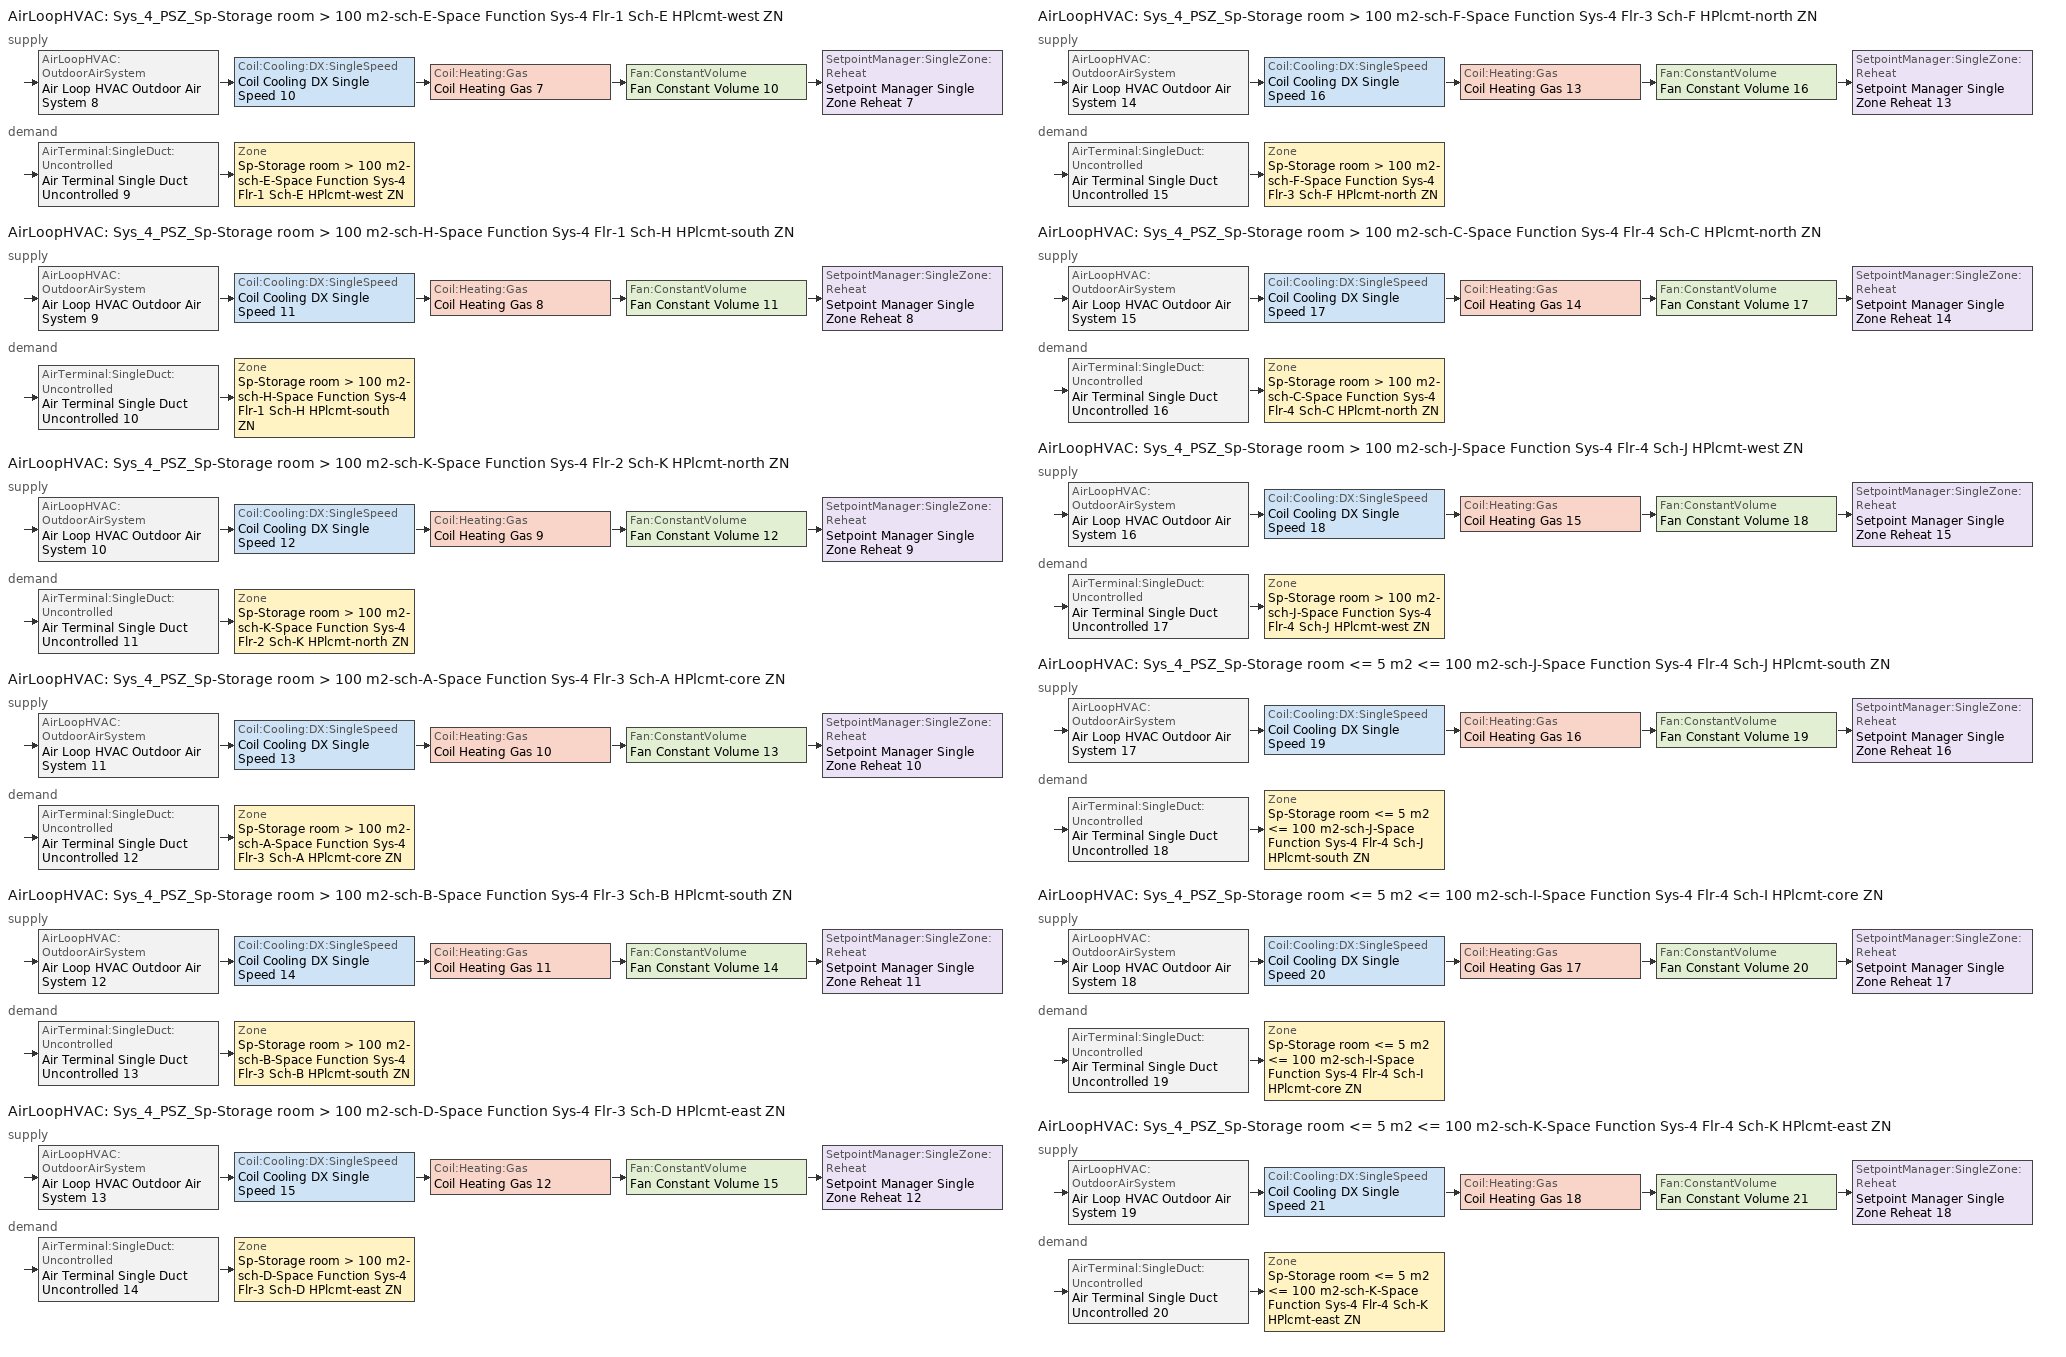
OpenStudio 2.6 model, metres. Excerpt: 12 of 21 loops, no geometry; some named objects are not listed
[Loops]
AirLoopHVAC 'Sys_4_PSZ_Sp-Storage room > 100 m2-sch-E-Space Function Sys-4 Flr-1 Sch-E HPlcmt-west ZN'
 supply: AirLoopHVAC:OutdoorAirSystem 'Air Loop HVAC Outdoor Air System 8' > Coil:Cooling:DX:SingleSpeed 'Coil Cooling DX Single Speed 10' > Coil:Heating:Gas 'Coil Heating Gas 7' > Fan:ConstantVolume 'Fan Constant Volume 10' > SetpointManager:SingleZone:Reheat 'Setpoint Manager Single Zone Reheat 7'
 demand: AirTerminal:SingleDuct:Uncontrolled 'Air Terminal Single Duct Uncontrolled 9' > Zone 'Sp-Storage room > 100 m2-sch-E-Space Function Sys-4 Flr-1 Sch-E HPlcmt-west ZN'
AirLoopHVAC 'Sys_4_PSZ_Sp-Storage room > 100 m2-sch-H-Space Function Sys-4 Flr-1 Sch-H HPlcmt-south ZN'
 supply: AirLoopHVAC:OutdoorAirSystem 'Air Loop HVAC Outdoor Air System 9' > Coil:Cooling:DX:SingleSpeed 'Coil Cooling DX Single Speed 11' > Coil:Heating:Gas 'Coil Heating Gas 8' > Fan:ConstantVolume 'Fan Constant Volume 11' > SetpointManager:SingleZone:Reheat 'Setpoint Manager Single Zone Reheat 8'
 demand: AirTerminal:SingleDuct:Uncontrolled 'Air Terminal Single Duct Uncontrolled 10' > Zone 'Sp-Storage room > 100 m2-sch-H-Space Function Sys-4 Flr-1 Sch-H HPlcmt-south ZN'
AirLoopHVAC 'Sys_4_PSZ_Sp-Storage room > 100 m2-sch-K-Space Function Sys-4 Flr-2 Sch-K HPlcmt-north ZN'
 supply: AirLoopHVAC:OutdoorAirSystem 'Air Loop HVAC Outdoor Air System 10' > Coil:Cooling:DX:SingleSpeed 'Coil Cooling DX Single Speed 12' > Coil:Heating:Gas 'Coil Heating Gas 9' > Fan:ConstantVolume 'Fan Constant Volume 12' > SetpointManager:SingleZone:Reheat 'Setpoint Manager Single Zone Reheat 9'
 demand: AirTerminal:SingleDuct:Uncontrolled 'Air Terminal Single Duct Uncontrolled 11' > Zone 'Sp-Storage room > 100 m2-sch-K-Space Function Sys-4 Flr-2 Sch-K HPlcmt-north ZN'
AirLoopHVAC 'Sys_4_PSZ_Sp-Storage room > 100 m2-sch-A-Space Function Sys-4 Flr-3 Sch-A HPlcmt-core ZN'
 supply: AirLoopHVAC:OutdoorAirSystem 'Air Loop HVAC Outdoor Air System 11' > Coil:Cooling:DX:SingleSpeed 'Coil Cooling DX Single Speed 13' > Coil:Heating:Gas 'Coil Heating Gas 10' > Fan:ConstantVolume 'Fan Constant Volume 13' > SetpointManager:SingleZone:Reheat 'Setpoint Manager Single Zone Reheat 10'
 demand: AirTerminal:SingleDuct:Uncontrolled 'Air Terminal Single Duct Uncontrolled 12' > Zone 'Sp-Storage room > 100 m2-sch-A-Space Function Sys-4 Flr-3 Sch-A HPlcmt-core ZN'
AirLoopHVAC 'Sys_4_PSZ_Sp-Storage room > 100 m2-sch-B-Space Function Sys-4 Flr-3 Sch-B HPlcmt-south ZN'
 supply: AirLoopHVAC:OutdoorAirSystem 'Air Loop HVAC Outdoor Air System 12' > Coil:Cooling:DX:SingleSpeed 'Coil Cooling DX Single Speed 14' > Coil:Heating:Gas 'Coil Heating Gas 11' > Fan:ConstantVolume 'Fan Constant Volume 14' > SetpointManager:SingleZone:Reheat 'Setpoint Manager Single Zone Reheat 11'
 demand: AirTerminal:SingleDuct:Uncontrolled 'Air Terminal Single Duct Uncontrolled 13' > Zone 'Sp-Storage room > 100 m2-sch-B-Space Function Sys-4 Flr-3 Sch-B HPlcmt-south ZN'
AirLoopHVAC 'Sys_4_PSZ_Sp-Storage room > 100 m2-sch-D-Space Function Sys-4 Flr-3 Sch-D HPlcmt-east ZN'
 supply: AirLoopHVAC:OutdoorAirSystem 'Air Loop HVAC Outdoor Air System 13' > Coil:Cooling:DX:SingleSpeed 'Coil Cooling DX Single Speed 15' > Coil:Heating:Gas 'Coil Heating Gas 12' > Fan:ConstantVolume 'Fan Constant Volume 15' > SetpointManager:SingleZone:Reheat 'Setpoint Manager Single Zone Reheat 12'
 demand: AirTerminal:SingleDuct:Uncontrolled 'Air Terminal Single Duct Uncontrolled 14' > Zone 'Sp-Storage room > 100 m2-sch-D-Space Function Sys-4 Flr-3 Sch-D HPlcmt-east ZN'
AirLoopHVAC 'Sys_4_PSZ_Sp-Storage room > 100 m2-sch-F-Space Function Sys-4 Flr-3 Sch-F HPlcmt-north ZN'
 supply: AirLoopHVAC:OutdoorAirSystem 'Air Loop HVAC Outdoor Air System 14' > Coil:Cooling:DX:SingleSpeed 'Coil Cooling DX Single Speed 16' > Coil:Heating:Gas 'Coil Heating Gas 13' > Fan:ConstantVolume 'Fan Constant Volume 16' > SetpointManager:SingleZone:Reheat 'Setpoint Manager Single Zone Reheat 13'
 demand: AirTerminal:SingleDuct:Uncontrolled 'Air Terminal Single Duct Uncontrolled 15' > Zone 'Sp-Storage room > 100 m2-sch-F-Space Function Sys-4 Flr-3 Sch-F HPlcmt-north ZN'
AirLoopHVAC 'Sys_4_PSZ_Sp-Storage room > 100 m2-sch-C-Space Function Sys-4 Flr-4 Sch-C HPlcmt-north ZN'
 supply: AirLoopHVAC:OutdoorAirSystem 'Air Loop HVAC Outdoor Air System 15' > Coil:Cooling:DX:SingleSpeed 'Coil Cooling DX Single Speed 17' > Coil:Heating:Gas 'Coil Heating Gas 14' > Fan:ConstantVolume 'Fan Constant Volume 17' > SetpointManager:SingleZone:Reheat 'Setpoint Manager Single Zone Reheat 14'
 demand: AirTerminal:SingleDuct:Uncontrolled 'Air Terminal Single Duct Uncontrolled 16' > Zone 'Sp-Storage room > 100 m2-sch-C-Space Function Sys-4 Flr-4 Sch-C HPlcmt-north ZN'
AirLoopHVAC 'Sys_4_PSZ_Sp-Storage room > 100 m2-sch-J-Space Function Sys-4 Flr-4 Sch-J HPlcmt-west ZN'
 supply: AirLoopHVAC:OutdoorAirSystem 'Air Loop HVAC Outdoor Air System 16' > Coil:Cooling:DX:SingleSpeed 'Coil Cooling DX Single Speed 18' > Coil:Heating:Gas 'Coil Heating Gas 15' > Fan:ConstantVolume 'Fan Constant Volume 18' > SetpointManager:SingleZone:Reheat 'Setpoint Manager Single Zone Reheat 15'
 demand: AirTerminal:SingleDuct:Uncontrolled 'Air Terminal Single Duct Uncontrolled 17' > Zone 'Sp-Storage room > 100 m2-sch-J-Space Function Sys-4 Flr-4 Sch-J HPlcmt-west ZN'
AirLoopHVAC 'Sys_4_PSZ_Sp-Storage room <= 5 m2 <= 100 m2-sch-J-Space Function Sys-4 Flr-4 Sch-J HPlcmt-south ZN'
 supply: AirLoopHVAC:OutdoorAirSystem 'Air Loop HVAC Outdoor Air System 17' > Coil:Cooling:DX:SingleSpeed 'Coil Cooling DX Single Speed 19' > Coil:Heating:Gas 'Coil Heating Gas 16' > Fan:ConstantVolume 'Fan Constant Volume 19' > SetpointManager:SingleZone:Reheat 'Setpoint Manager Single Zone Reheat 16'
 demand: AirTerminal:SingleDuct:Uncontrolled 'Air Terminal Single Duct Uncontrolled 18' > Zone 'Sp-Storage room <= 5 m2 <= 100 m2-sch-J-Space Function Sys-4 Flr-4 Sch-J HPlcmt-south ZN'
AirLoopHVAC 'Sys_4_PSZ_Sp-Storage room <= 5 m2 <= 100 m2-sch-I-Space Function Sys-4 Flr-4 Sch-I HPlcmt-core ZN'
 supply: AirLoopHVAC:OutdoorAirSystem 'Air Loop HVAC Outdoor Air System 18' > Coil:Cooling:DX:SingleSpeed 'Coil Cooling DX Single Speed 20' > Coil:Heating:Gas 'Coil Heating Gas 17' > Fan:ConstantVolume 'Fan Constant Volume 20' > SetpointManager:SingleZone:Reheat 'Setpoint Manager Single Zone Reheat 17'
 demand: AirTerminal:SingleDuct:Uncontrolled 'Air Terminal Single Duct Uncontrolled 19' > Zone 'Sp-Storage room <= 5 m2 <= 100 m2-sch-I-Space Function Sys-4 Flr-4 Sch-I HPlcmt-core ZN'
AirLoopHVAC 'Sys_4_PSZ_Sp-Storage room <= 5 m2 <= 100 m2-sch-K-Space Function Sys-4 Flr-4 Sch-K HPlcmt-east ZN'
 supply: AirLoopHVAC:OutdoorAirSystem 'Air Loop HVAC Outdoor Air System 19' > Coil:Cooling:DX:SingleSpeed 'Coil Cooling DX Single Speed 21' > Coil:Heating:Gas 'Coil Heating Gas 18' > Fan:ConstantVolume 'Fan Constant Volume 21' > SetpointManager:SingleZone:Reheat 'Setpoint Manager Single Zone Reheat 18'
 demand: AirTerminal:SingleDuct:Uncontrolled 'Air Terminal Single Duct Uncontrolled 20' > Zone 'Sp-Storage room <= 5 m2 <= 100 m2-sch-K-Space Function Sys-4 Flr-4 Sch-K HPlcmt-east ZN'
[Sizing:Zone] Zone Cooling Design Supply Air Temperature Input Method=SupplyAirTemperature; Zone Cooling Design Supply Air Temperature {C}=13; Zone Cooling Design Supply Air Temperature Difference {deltaC}=11.11; Zone Heating Design Supply Air Temperature Input Method=SupplyAirTemperature; Zone Heating Design Supply Air Temperature {C}=43; Zone Heating Design Supply Air Temperature Difference {deltaC}=11.11; Zone Cooling Design Supply Air Humidity Ratio {kg-H2O/kg-air}=0.0085; Zone Heating Design Supply Air Humidity Ratio {kg-H2O/kg-air}=0.008; Zone Heating Sizing Factor=1.3; Zone Cooling Sizing Factor=1.1; Cooling Design Air Flow Method=DesignDay; Heating Design Air Flow Method=DesignDay; Account for Dedicated Outdoor Air System=No; Dedicated Outdoor Air System Control Strategy=NeutralSupplyAir; Dedicated Outdoor Air Low Setpoint Temperature for Design {C}=autosize; Dedicated Outdoor Air High Setpoint Temperature for Design {C}=autosize
Sp-Storage room > 100 m2-sch-E-Space Function Sys-4 Flr-1 Sch-E HPlcmt-west ZN; Sp-Storage room > 100 m2-sch-H-Space Function Sys-4 Flr-1 Sch-H HPlcmt-south ZN; Sp-Storage room > 100 m2-sch-K-Space Function Sys-4 Flr-2 Sch-K HPlcmt-north ZN; Sp-Storage room > 100 m2-sch-A-Space Function Sys-4 Flr-3 Sch-A HPlcmt-core ZN; Sp-Storage room > 100 m2-sch-B-Space Function Sys-4 Flr-3 Sch-B HPlcmt-south ZN; Sp-Storage room > 100 m2-sch-D-Space Function Sys-4 Flr-3 Sch-D HPlcmt-east ZN; Sp-Storage room > 100 m2-sch-F-Space Function Sys-4 Flr-3 Sch-F HPlcmt-north ZN; Sp-Storage room > 100 m2-sch-C-Space Function Sys-4 Flr-4 Sch-C HPlcmt-north ZN; Sp-Storage room > 100 m2-sch-J-Space Function Sys-4 Flr-4 Sch-J HPlcmt-west ZN; Sp-Storage room <= 5 m2 <= 100 m2-sch-J-Space Function Sys-4 Flr-4 Sch-J HPlcmt-south ZN; Sp-Storage room <= 5 m2 <= 100 m2-sch-I-Space Function Sys-4 Flr-4 Sch-I HPlcmt-core ZN; Sp-Storage room <= 5 m2 <= 100 m2-sch-K-Space Function Sys-4 Flr-4 Sch-K HPlcmt-east ZN
[Zone equipment]
Sp-Storage room > 100 m2-sch-E-Space Function Sys-4 Flr-1 Sch-E HPlcmt-west ZN: Air Terminal Single Duct Uncontrolled 9, Zone HVAC Baseboard Convective Water 9
Sp-Storage room > 100 m2-sch-H-Space Function Sys-4 Flr-1 Sch-H HPlcmt-south ZN: Air Terminal Single Duct Uncontrolled 10, Zone HVAC Baseboard Convective Water 10
Sp-Storage room > 100 m2-sch-K-Space Function Sys-4 Flr-2 Sch-K HPlcmt-north ZN: Air Terminal Single Duct Uncontrolled 11, Zone HVAC Baseboard Convective Water 11
Sp-Storage room > 100 m2-sch-A-Space Function Sys-4 Flr-3 Sch-A HPlcmt-core ZN: Air Terminal Single Duct Uncontrolled 12, Zone HVAC Baseboard Convective Water 12
Sp-Storage room > 100 m2-sch-B-Space Function Sys-4 Flr-3 Sch-B HPlcmt-south ZN: Air Terminal Single Duct Uncontrolled 13, Zone HVAC Baseboard Convective Water 13
Sp-Storage room > 100 m2-sch-D-Space Function Sys-4 Flr-3 Sch-D HPlcmt-east ZN: Air Terminal Single Duct Uncontrolled 14, Zone HVAC Baseboard Convective Water 14
Sp-Storage room > 100 m2-sch-F-Space Function Sys-4 Flr-3 Sch-F HPlcmt-north ZN: Air Terminal Single Duct Uncontrolled 15, Zone HVAC Baseboard Convective Water 15
Sp-Storage room > 100 m2-sch-C-Space Function Sys-4 Flr-4 Sch-C HPlcmt-north ZN: Air Terminal Single Duct Uncontrolled 16, Zone HVAC Baseboard Convective Water 16
Sp-Storage room > 100 m2-sch-J-Space Function Sys-4 Flr-4 Sch-J HPlcmt-west ZN: Air Terminal Single Duct Uncontrolled 17, Zone HVAC Baseboard Convective Water 17
Sp-Storage room <= 5 m2 <= 100 m2-sch-J-Space Function Sys-4 Flr-4 Sch-J HPlcmt-south ZN: Air Terminal Single Duct Uncontrolled 18, Zone HVAC Baseboard Convective Water 18
Sp-Storage room <= 5 m2 <= 100 m2-sch-I-Space Function Sys-4 Flr-4 Sch-I HPlcmt-core ZN: Air Terminal Single Duct Uncontrolled 19, Zone HVAC Baseboard Convective Water 19
Sp-Storage room <= 5 m2 <= 100 m2-sch-K-Space Function Sys-4 Flr-4 Sch-K HPlcmt-east ZN: Air Terminal Single Duct Uncontrolled 20, Zone HVAC Baseboard Convective Water 20
[AirLoopHVAC] Availability Schedule=Always On Discrete; Design Supply Air Flow Rate {m3/s}=AutoSize
Sys_4_PSZ_Sp-Storage room > 100 m2-sch-E-Space Function Sys-4 Flr-1 Sch-E HPlcmt-west ZN; Sys_4_PSZ_Sp-Storage room > 100 m2-sch-H-Space Function Sys-4 Flr-1 Sch-H HPlcmt-south ZN; Sys_4_PSZ_Sp-Storage room > 100 m2-sch-K-Space Function Sys-4 Flr-2 Sch-K HPlcmt-north ZN; Sys_4_PSZ_Sp-Storage room > 100 m2-sch-A-Space Function Sys-4 Flr-3 Sch-A HPlcmt-core ZN; Sys_4_PSZ_Sp-Storage room > 100 m2-sch-B-Space Function Sys-4 Flr-3 Sch-B HPlcmt-south ZN; Sys_4_PSZ_Sp-Storage room > 100 m2-sch-D-Space Function Sys-4 Flr-3 Sch-D HPlcmt-east ZN; Sys_4_PSZ_Sp-Storage room > 100 m2-sch-F-Space Function Sys-4 Flr-3 Sch-F HPlcmt-north ZN; Sys_4_PSZ_Sp-Storage room > 100 m2-sch-C-Space Function Sys-4 Flr-4 Sch-C HPlcmt-north ZN; Sys_4_PSZ_Sp-Storage room > 100 m2-sch-J-Space Function Sys-4 Flr-4 Sch-J HPlcmt-west ZN; Sys_4_PSZ_Sp-Storage room <= 5 m2 <= 100 m2-sch-J-Space Function Sys-4 Flr-4 Sch-J HPlcmt-south ZN; Sys_4_PSZ_Sp-Storage room <= 5 m2 <= 100 m2-sch-I-Space Function Sys-4 Flr-4 Sch-I HPlcmt-core ZN; Sys_4_PSZ_Sp-Storage room <= 5 m2 <= 100 m2-sch-K-Space Function Sys-4 Flr-4 Sch-K HPlcmt-east ZN
[Sizing:System] Type of Load to Size On=Sensible; Design Outdoor Air Flow Rate {m3/s}=Autosize; Minimum System Air Flow Ratio=1; Preheat Design Temperature {C}=7; Preheat Design Humidity Ratio {kg-H2O/kg-Air}=0.008; Precool Design Temperature {C}=13; Precool Design Humidity Ratio {kg-H2O/kg-Air}=0.008; Central Cooling Design Supply Air Temperature {C}=13; Central Heating Design Supply Air Temperature {C}=43; Sizing Option=NonCoincident; 100% Outdoor Air in Cooling=No; 100% Outdoor Air in Heating=No; Central Cooling Design Supply Air Humidity Ratio {kg-H2O/kg-Air}=0.0085; Central Heating Design Supply Air Humidity Ratio {kg-H2O/kg-Air}=0.008; Cooling Design Air Flow Method=DesignDay; Cooling Design Air Flow Rate {m3/s}=0; Heating Design Air Flow Method=DesignDay; Heating Design Air Flow Rate {m3/s}=0; System Outdoor Air Method=ZoneSum; Zone Maximum Outdoor Air Fraction=1; Cooling Supply Air Flow Rate Per Floor Area {m3/s-m2}=0.00996765; Cooling Fraction of Autosized Cooling Supply Air Flow Rate=1; Cooling Supply Air Flow Rate Per Unit Cooling Capacity {m3/s-W}=3.94755e-05; Heating Supply Air Flow Rate Per Floor Area {m3/s-m2}=0.00996765; Heating Fraction of Autosized Heating Supply Air Flow Rate=1; Heating Fraction of Autosized Cooling Supply Air Flow Rate=1; Heating Supply Air Flow Rate Per Unit Heating Capacity {m3/s-W}=3.15882e-05; Cooling Design Capacity Method=CoolingDesignCapacity; Cooling Design Capacity {W}=autosize; Cooling Design Capacity Per Floor Area {W/m2}=234.7; Fraction of Autosized Cooling Design Capacity=1; Heating Design Capacity Method=HeatingDesignCapacity; Heating Design Capacity {W}=autosize; Heating Design Capacity Per Floor Area {W/m2}=157; Fraction of Autosized Heating Design Capacity=1; Central Cooling Capacity Control Method=OnOff
Sys_4_PSZ_Sp-Storage room > 100 m2-sch-E-Space Function Sys-4 Flr-1 Sch-E HPlcmt-west ZN; Sys_4_PSZ_Sp-Storage room > 100 m2-sch-H-Space Function Sys-4 Flr-1 Sch-H HPlcmt-south ZN; Sys_4_PSZ_Sp-Storage room > 100 m2-sch-K-Space Function Sys-4 Flr-2 Sch-K HPlcmt-north ZN; Sys_4_PSZ_Sp-Storage room > 100 m2-sch-A-Space Function Sys-4 Flr-3 Sch-A HPlcmt-core ZN; Sys_4_PSZ_Sp-Storage room > 100 m2-sch-B-Space Function Sys-4 Flr-3 Sch-B HPlcmt-south ZN; Sys_4_PSZ_Sp-Storage room > 100 m2-sch-D-Space Function Sys-4 Flr-3 Sch-D HPlcmt-east ZN; Sys_4_PSZ_Sp-Storage room > 100 m2-sch-F-Space Function Sys-4 Flr-3 Sch-F HPlcmt-north ZN; Sys_4_PSZ_Sp-Storage room > 100 m2-sch-C-Space Function Sys-4 Flr-4 Sch-C HPlcmt-north ZN; Sys_4_PSZ_Sp-Storage room > 100 m2-sch-J-Space Function Sys-4 Flr-4 Sch-J HPlcmt-west ZN; Sys_4_PSZ_Sp-Storage room <= 5 m2 <= 100 m2-sch-J-Space Function Sys-4 Flr-4 Sch-J HPlcmt-south ZN; Sys_4_PSZ_Sp-Storage room <= 5 m2 <= 100 m2-sch-I-Space Function Sys-4 Flr-4 Sch-I HPlcmt-core ZN; Sys_4_PSZ_Sp-Storage room <= 5 m2 <= 100 m2-sch-K-Space Function Sys-4 Flr-4 Sch-K HPlcmt-east ZN
[Fan:ConstantVolume] Availability Schedule=Always On Discrete; Maximum Flow Rate {m3/s}=AutoSize
Fan Constant Volume 10; Fan Constant Volume 11; Fan Constant Volume 12; Fan Constant Volume 13; Fan Constant Volume 14; Fan Constant Volume 15; Fan Constant Volume 16; Fan Constant Volume 17; Fan Constant Volume 18; Fan Constant Volume 19; Fan Constant Volume 20; Fan Constant Volume 21
[Coil:Cooling:DX:SingleSpeed] Availability Schedule=Always On Discrete; Rated Total Cooling Capacity {W}=autosize; Rated Sensible Heat Ratio=autosize; Rated COP {W/W}=3; Rated Air Flow Rate {m3/s}=autosize; Rated Evaporator Fan Power Per Volume Flow Rate {W/(m3/s)}=773.3; Condenser Type=AirCooled; Evaporative Condenser Effectiveness=0; Evaporative Condenser Air Flow Rate {m3/s}=Autosize; Evaporative Condenser Pump Rated Power Consumption {W}=Autosize; Crankcase Heater Capacity {W}=0; Maximum Outdoor Dry-Bulb Temperature for Crankcase Heater Operation {C}=0; Basin Heater Capacity {W/K}=0; Basin Heater Setpoint Temperature {C}=10
Name | Total Cooling Capacity Function of Temperature Curve | Total Cooling Capacity Function of Flow Fraction Curve | Energy Input Ratio Function of Temperature Curve | Energy Input Ratio Function of Flow Fraction Curve | Part Load Fraction Correlation Curve
Coil Cooling DX Single Speed 10 | Curve Biquadratic 19 | Curve Quadratic 22 | Curve Biquadratic 20 | Curve Quadratic 23 | Curve Cubic 7
Coil Cooling DX Single Speed 11 | Curve Biquadratic 21 | Curve Quadratic 24 | Curve Biquadratic 22 | Curve Quadratic 25 | Curve Cubic 8
Coil Cooling DX Single Speed 12 | Curve Biquadratic 23 | Curve Quadratic 26 | Curve Biquadratic 24 | Curve Quadratic 27 | Curve Cubic 9
Coil Cooling DX Single Speed 13 | Curve Biquadratic 25 | Curve Quadratic 28 | Curve Biquadratic 26 | Curve Quadratic 29 | Curve Cubic 10
Coil Cooling DX Single Speed 14 | Curve Biquadratic 27 | Curve Quadratic 30 | Curve Biquadratic 28 | Curve Quadratic 31 | Curve Cubic 11
Coil Cooling DX Single Speed 15 | Curve Biquadratic 29 | Curve Quadratic 32 | Curve Biquadratic 30 | Curve Quadratic 33 | Curve Cubic 12
Coil Cooling DX Single Speed 16 | Curve Biquadratic 31 | Curve Quadratic 34 | Curve Biquadratic 32 | Curve Quadratic 35 | Curve Cubic 13
Coil Cooling DX Single Speed 17 | Curve Biquadratic 33 | Curve Quadratic 36 | Curve Biquadratic 34 | Curve Quadratic 37 | Curve Cubic 14
Coil Cooling DX Single Speed 18 | Curve Biquadratic 35 | Curve Quadratic 38 | Curve Biquadratic 36 | Curve Quadratic 39 | Curve Cubic 15
Coil Cooling DX Single Speed 19 | Curve Biquadratic 37 | Curve Quadratic 40 | Curve Biquadratic 38 | Curve Quadratic 41 | Curve Cubic 16
Coil Cooling DX Single Speed 20 | Curve Biquadratic 39 | Curve Quadratic 42 | Curve Biquadratic 40 | Curve Quadratic 43 | Curve Cubic 17
Coil Cooling DX Single Speed 21 | Curve Biquadratic 41 | Curve Quadratic 44 | Curve Biquadratic 42 | Curve Quadratic 45 | Curve Cubic 18
[Controller:OutdoorAir] Minimum Outdoor Air Flow Rate {m3/s}=autosize; Maximum Outdoor Air Flow Rate {m3/s}=Autosize; Economizer Control Type=NoEconomizer; Economizer Control Action Type=ModulateFlow; Economizer Maximum Limit Dry-Bulb Temperature {C}=28; Economizer Maximum Limit Enthalpy {J/kg}=64000; Economizer Minimum Limit Dry-Bulb Temperature {C}=-100; Lockout Type=NoLockout; Minimum Limit Type=FixedMinimum; High Humidity Control=No; Heat Recovery Bypass Control Type=BypassWhenWithinEconomizerLimits
Name | Controller Mechanical Ventilation
Controller Outdoor Air 8 | Controller Mechanical Ventilation 8
Controller Outdoor Air 9 | Controller Mechanical Ventilation 9
Controller Outdoor Air 10 | Controller Mechanical Ventilation 10
Controller Outdoor Air 11 | Controller Mechanical Ventilation 11
Controller Outdoor Air 12 | Controller Mechanical Ventilation 12
Controller Outdoor Air 13 | Controller Mechanical Ventilation 13
Controller Outdoor Air 14 | Controller Mechanical Ventilation 14
Controller Outdoor Air 15 | Controller Mechanical Ventilation 15
Controller Outdoor Air 16 | Controller Mechanical Ventilation 16
Controller Outdoor Air 17 | Controller Mechanical Ventilation 17
Controller Outdoor Air 18 | Controller Mechanical Ventilation 18
Controller Outdoor Air 19 | Controller Mechanical Ventilation 19
[Controller:MechanicalVentilation] Availability Schedule=Always On Discrete; System Outdoor Air Method=ZoneSum
Controller Mechanical Ventilation 8; Controller Mechanical Ventilation 9; Controller Mechanical Ventilation 10; Controller Mechanical Ventilation 11; Controller Mechanical Ventilation 12; Controller Mechanical Ventilation 13; Controller Mechanical Ventilation 14; Controller Mechanical Ventilation 15; Controller Mechanical Ventilation 16; Controller Mechanical Ventilation 17; Controller Mechanical Ventilation 18; Controller Mechanical Ventilation 19
[AirLoopHVAC:OutdoorAirSystem]
Name | Controller
Air Loop HVAC Outdoor Air System 8 | Controller Outdoor Air 8
Air Loop HVAC Outdoor Air System 9 | Controller Outdoor Air 9
Air Loop HVAC Outdoor Air System 10 | Controller Outdoor Air 10
Air Loop HVAC Outdoor Air System 11 | Controller Outdoor Air 11
Air Loop HVAC Outdoor Air System 12 | Controller Outdoor Air 12
Air Loop HVAC Outdoor Air System 13 | Controller Outdoor Air 13
Air Loop HVAC Outdoor Air System 14 | Controller Outdoor Air 14
Air Loop HVAC Outdoor Air System 15 | Controller Outdoor Air 15
Air Loop HVAC Outdoor Air System 16 | Controller Outdoor Air 16
Air Loop HVAC Outdoor Air System 17 | Controller Outdoor Air 17
Air Loop HVAC Outdoor Air System 18 | Controller Outdoor Air 18
Air Loop HVAC Outdoor Air System 19 | Controller Outdoor Air 19
[AirTerminal:SingleDuct:Uncontrolled] Availability Schedule=Always On Discrete; Maximum Air Flow Rate {m3/s}=AutoSize
Air Terminal Single Duct Uncontrolled 9; Air Terminal Single Duct Uncontrolled 10; Air Terminal Single Duct Uncontrolled 11; Air Terminal Single Duct Uncontrolled 12; Air Terminal Single Duct Uncontrolled 13; Air Terminal Single Duct Uncontrolled 14; Air Terminal Single Duct Uncontrolled 15; Air Terminal Single Duct Uncontrolled 16; Air Terminal Single Duct Uncontrolled 17; Air Terminal Single Duct Uncontrolled 18; Air Terminal Single Duct Uncontrolled 19; Air Terminal Single Duct Uncontrolled 20
[Coil:Heating:Gas] Availability Schedule=Always On Discrete; Gas Burner Efficiency=0.8; Nominal Capacity {W}=AutoSize; Parasitic Electric Load {W}=0; Parasitic Gas Load {W}=0
Coil Heating Gas 7; Coil Heating Gas 8; Coil Heating Gas 9; Coil Heating Gas 10; Coil Heating Gas 11; Coil Heating Gas 12; Coil Heating Gas 13; Coil Heating Gas 14; Coil Heating Gas 15; Coil Heating Gas 16; Coil Heating Gas 17; Coil Heating Gas 18
[SetpointManager:SingleZone:Reheat] Minimum Supply Air Temperature {C}=13; Maximum Supply Air Temperature {C}=43
Name | Control Zone
Setpoint Manager Single Zone Reheat 7 | Sp-Storage room > 100 m2-sch-E-Space Function Sys-4 Flr-1 Sch-E HPlcmt-west ZN
Setpoint Manager Single Zone Reheat 8 | Sp-Storage room > 100 m2-sch-H-Space Function Sys-4 Flr-1 Sch-H HPlcmt-south ZN
Setpoint Manager Single Zone Reheat 9 | Sp-Storage room > 100 m2-sch-K-Space Function Sys-4 Flr-2 Sch-K HPlcmt-north ZN
Setpoint Manager Single Zone Reheat 10 | Sp-Storage room > 100 m2-sch-A-Space Function Sys-4 Flr-3 Sch-A HPlcmt-core ZN
Setpoint Manager Single Zone Reheat 11 | Sp-Storage room > 100 m2-sch-B-Space Function Sys-4 Flr-3 Sch-B HPlcmt-south ZN
Setpoint Manager Single Zone Reheat 12 | Sp-Storage room > 100 m2-sch-D-Space Function Sys-4 Flr-3 Sch-D HPlcmt-east ZN
Setpoint Manager Single Zone Reheat 13 | Sp-Storage room > 100 m2-sch-F-Space Function Sys-4 Flr-3 Sch-F HPlcmt-north ZN
Setpoint Manager Single Zone Reheat 14 | Sp-Storage room > 100 m2-sch-C-Space Function Sys-4 Flr-4 Sch-C HPlcmt-north ZN
Setpoint Manager Single Zone Reheat 15 | Sp-Storage room > 100 m2-sch-J-Space Function Sys-4 Flr-4 Sch-J HPlcmt-west ZN
Setpoint Manager Single Zone Reheat 16 | Sp-Storage room <= 5 m2 <= 100 m2-sch-J-Space Function Sys-4 Flr-4 Sch-J HPlcmt-south ZN
Setpoint Manager Single Zone Reheat 17 | Sp-Storage room <= 5 m2 <= 100 m2-sch-I-Space Function Sys-4 Flr-4 Sch-I HPlcmt-core ZN
Setpoint Manager Single Zone Reheat 18 | Sp-Storage room <= 5 m2 <= 100 m2-sch-K-Space Function Sys-4 Flr-4 Sch-K HPlcmt-east ZN
[Schedule:Constant]
Always On Discrete: Value=1
[Curve:Biquadratic] Minimum Value of x=13; Maximum Value of x=24; Minimum Value of y=24; Maximum Value of y=46
Name | Coefficient1 Constant | Coefficient2 x | Coefficient3 x**2 | Coefficient4 y | Coefficient5 y**2 | Coefficient6 x*y
Curve Biquadratic 19; Curve Biquadratic 21; Curve Biquadratic 23; Curve Biquadratic 25; Curve Biquadratic 27; Curve Biquadratic 29; Curve Biquadratic 31; Curve Biquadratic 33; Curve Biquadratic 35; Curve Biquadratic 37; Curve Biquadratic 39; Curve Biquadratic 41 | 0.867905 | 0.0142459 | 0.000554364 | -0.00755748 | 3.3048e-05 | -0.000191808
Curve Biquadratic 20; Curve Biquadratic 22; Curve Biquadratic 24; Curve Biquadratic 26; Curve Biquadratic 28; Curve Biquadratic 30; Curve Biquadratic 32; Curve Biquadratic 34; Curve Biquadratic 36; Curve Biquadratic 38; Curve Biquadratic 40; Curve Biquadratic 42 | 0.116936 | 0.0284933 | -0.000411156 | 0.0214108 | 0.000161028 | -0.000679104
[Curve:Quadratic] Coefficient1 Constant=1; Coefficient2 x=0; Coefficient3 x**2=0; Minimum Value of x=0; Maximum Value of x=1
Curve Quadratic 22; Curve Quadratic 23; Curve Quadratic 24; Curve Quadratic 25; Curve Quadratic 26; Curve Quadratic 27; Curve Quadratic 28; Curve Quadratic 29; Curve Quadratic 30; Curve Quadratic 31; Curve Quadratic 32; Curve Quadratic 33; Curve Quadratic 34; Curve Quadratic 35; Curve Quadratic 36; Curve Quadratic 37; Curve Quadratic 38; Curve Quadratic 39; Curve Quadratic 40; Curve Quadratic 41; Curve Quadratic 42; Curve Quadratic 43; Curve Quadratic 44; Curve Quadratic 45
[Curve:Cubic] Coefficient1 Constant=0.0277; Coefficient2 x=4.9151; Coefficient3 x**2=-8.184; Coefficient4 x**3=4.2702; Minimum Value of x=0.7; Maximum Value of x=1
Curve Cubic 7; Curve Cubic 8; Curve Cubic 9; Curve Cubic 10; Curve Cubic 11; Curve Cubic 12; Curve Cubic 13; Curve Cubic 14; Curve Cubic 15; Curve Cubic 16; Curve Cubic 17; Curve Cubic 18
